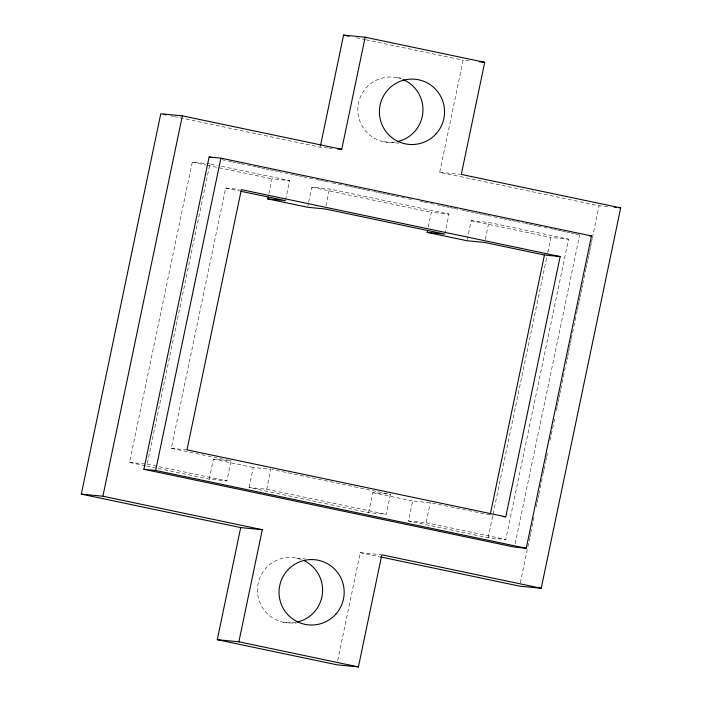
<?xml version="1.0" encoding="UTF-8"?>
<svg xmlns="http://www.w3.org/2000/svg" width="702" height="702" viewBox="0 0 702 702"><rect width="100%" height="100%" fill="white"/><g stroke="black" fill="none" stroke-linecap="round" stroke-linejoin="round"><path stroke-width="0.53" stroke-dasharray="3.51 2.63" d="M145.463 465.786L129.519 462.442L192.26 162.144L205.765 163.469M129.519 462.442L147.183 464.171L209.916 163.873L217.357 165.435M158.213 468.462L209.222 479.168L226.878 480.905L231.063 460.881L171.288 448.332L225.658 188.083L239.268 189.408M209.222 479.168L213.399 459.152L231.063 460.881M268.875 193.629L271.955 178.878L289.619 180.607L285.653 199.579M249.07 487.539L253.246 467.523L270.911 469.252L266.725 489.268L249.07 487.539L368.611 512.635L386.275 514.364L390.452 494.348L271.981 469.471M307.836 206.212L308.503 203.053M308.722 202L311.802 187.25L329.466 188.978L449.008 214.075L445.042 233.046M325.939 205.835L329.466 188.978M337.715 660.512L360.249 552.676L380.756 554.685M368.611 512.635L372.797 492.62L390.452 494.348M428.264 227.097L431.344 212.346L449.008 214.075M607.739 206.625L599.104 205.774L439.706 172.306L463.127 60.196L470.682 60.942M467.234 239.68L471.191 220.718L488.855 222.446L568.55 239.18L505.817 539.469L488.153 537.741L408.459 521.007L412.644 500.982L430.308 502.72L493.216 515.575M408.459 521.007L426.123 522.736L430.308 502.72M485.336 239.303L488.855 222.446M488.153 537.741L492.865 515.215M493.085 514.145L546.858 256.748M547.753 252.466L550.894 237.452L568.55 239.18M515.136 543.892L579.712 234.81M520.314 582.932L528.817 542.216M529.045 541.145L529.712 537.925M529.94 536.854L530.607 533.643M530.835 532.572L533.968 517.567M536.205 506.853L536.872 503.641M537.1 502.571L537.767 499.359M537.995 498.288L538.671 495.068M538.89 493.997L542.918 474.71M543.146 473.639L543.813 470.428M544.041 469.357L545.603 461.855M545.831 460.784L546.498 457.572M546.726 456.493L547.393 453.281M550.078 440.426L554.782 417.927M556.353 410.424L557.019 407.213M557.248 406.142L557.914 402.922M558.143 401.851L558.81 398.639M559.038 397.569L559.705 394.348M559.933 393.278L560.6 390.066M560.828 388.996L565.751 365.426M565.979 364.356L566.646 361.135M566.874 360.065L567.541 356.853M567.769 355.782L568.436 352.562M568.664 351.491L569.331 348.28M569.559 347.209L570.226 343.998M570.454 342.918L571.121 339.707M571.349 338.636L576.272 315.066M576.491 313.996L577.167 310.775M577.395 309.705L578.062 306.493M578.29 305.423L578.957 302.211M579.185 301.132L579.852 297.92M580.08 296.849L580.747 293.638M580.975 292.567L581.642 289.347M581.87 288.276L582.537 285.065M582.765 283.994L585.898 268.989M586.117 267.918L586.793 264.707M587.012 263.636L587.688 260.416M587.907 259.345L588.583 256.133M588.803 255.063L589.478 251.851M589.706 250.781L590.373 247.56M590.601 246.49L591.268 243.278M591.496 242.208L592.163 238.987M592.391 237.917L599.104 205.774M397.086 77.676L402.483 78.212M383.704 141.743L398.815 143.217M327.72 147.946L320.165 147.209L174.675 116.664M328.799 148.052L332.037 148.368M439.706 172.306L460.222 174.315M206.8 163.575L209.916 163.873M171.288 448.332L186.986 449.868M296.709 558.143L305.344 558.994M283.327 622.209L296.279 623.473M356.397 37.785L364.935 39.584M366.005 39.803L463.127 60.196M170.402 115.76L173.613 116.435M221.972 159.696L227.325 160.819M228.404 161.048L231.616 161.723M232.687 161.951L235.898 162.627M236.969 162.846L240.181 163.522M241.251 163.75L251.965 165.997M253.036 166.225L256.248 166.892M257.318 167.12L260.53 167.796M261.6 168.024L264.821 168.691M265.891 168.919L269.103 169.594M270.173 169.823L273.385 170.489M274.456 170.718L277.667 171.393M278.738 171.621L289.452 173.868M290.523 174.096L293.734 174.763M294.805 174.991L298.017 175.667M299.087 175.895L302.308 176.562M303.378 176.79L315.154 179.264M316.225 179.493L319.445 180.16M320.516 180.388L323.727 181.063M324.798 181.291L331.221 182.634M332.292 182.862L344.077 185.337M345.147 185.565L348.359 186.232M349.429 186.46L352.641 187.136M353.711 187.364L356.932 188.031M358.002 188.259L361.214 188.935M362.285 189.163L365.496 189.83M366.567 190.058L372.99 191.409M374.061 191.637L377.281 192.304M378.352 192.532L381.563 193.208M382.634 193.436L385.846 194.103M386.916 194.331L390.128 195.007M391.198 195.235L394.419 195.902M395.489 196.13L407.265 198.605M408.336 198.833L411.556 199.5M420.121 201.307L423.332 201.974M424.403 202.202L436.188 204.677M437.258 204.905L440.47 205.572M441.54 205.8L444.752 206.476M445.823 206.704L449.043 207.371M450.114 207.599L453.325 208.275M454.396 208.503L460.819 209.845M461.89 210.073L465.101 210.749M466.181 210.977L469.392 211.644M470.463 211.872L473.674 212.548M474.745 212.776L477.957 213.443M479.027 213.671L482.239 214.347M483.309 214.575L486.53 215.242M487.6 215.47L502.597 218.62M503.667 218.84L506.879 219.515M507.95 219.744L511.161 220.419M512.232 220.647L515.443 221.314M516.514 221.542L524.017 223.113M525.087 223.341L528.299 224.017M529.369 224.245L532.581 224.912M533.652 225.14L536.863 225.816M537.934 226.044L552.93 229.185M554.001 229.414L557.221 230.089M558.292 230.317L561.503 230.984M562.574 231.212L565.786 231.888M566.856 232.116L570.068 232.783M571.138 233.011L574.35 233.687M575.429 233.915L578.641 234.582M221.604 166.33L289.619 180.607M192.26 162.144L206.072 165.049M207.134 165.268L271.955 178.878M311.802 187.25L431.344 212.346M471.191 220.718L550.894 237.452M225.658 188.083L239.54 190.997M213.399 459.152L253.246 467.523M372.797 492.62L412.644 500.982M147.183 464.171L226.878 480.905M266.725 489.268L386.275 514.364M426.123 522.736L505.817 539.469M146.525 466.005L157.151 468.243M360.249 552.676L379.501 556.721M395.358 142.05A32.722 32.573 -84.4 0 1 357.959 106.722A32.722 32.573 -84.4 0 1 401.193 78.826M296.033 622.332A32.722 32.573 -84.4 0 1 257.704 586.117A32.722 32.573 -84.4 0 1 303.782 560.503"/><path stroke-width="1.05" d="M240.698 527.579L217.278 639.689L238.873 641.803L262.294 529.694L240.698 527.579L81.309 494.111L160.776 113.742L182.362 115.856L341.751 149.324L365.172 37.215L484.722 62.311L461.302 174.421L620.691 207.889L541.224 588.258L519.638 586.144L380.572 556.94M81.309 494.111L102.896 496.226L182.362 115.856M143.875 469.305L209.117 157.002L220.893 158.152L591.488 235.96L526.246 548.271L514.469 547.112L143.875 469.305L155.651 470.454L526.246 548.271M155.651 470.454L220.893 158.152M427.606 230.256L427.167 232.371L444.822 234.099L325.28 208.994L307.616 207.265L267.769 198.903L268.208 196.797M320.393 146.139L343.585 35.1L365.172 37.215M217.278 639.689L336.828 664.785L358.415 666.9L381.835 554.791L541.224 588.258M490.303 514.197L544.445 255.01L560.143 256.555L505.773 516.804L502.641 516.496M479.326 61.785L484.722 62.311M337.434 148.903L341.751 149.324M614.215 207.257L616.374 207.467M618.532 207.678L620.691 207.889M267.769 198.903L285.433 200.632L240.602 191.216M589.347 235.758L591.488 235.96M343.585 35.1L348.92 36.223M163.978 114.417L166.12 114.865M209.117 157.002L212.337 157.678M560.143 256.555L241.356 189.619L186.986 449.868L505.773 516.804M544.445 255.01L484.678 242.462L467.014 240.733L427.167 232.371M102.896 496.226L262.294 529.694M238.873 641.803L358.415 666.9M403.185 79.607A32.722 32.573 -84.4 0 1 397.464 141.646M304.729 560.968A32.722 32.573 -84.4 0 1 297.086 622.112M436.24 133.634A32.722 32.573 -84.4 0 0 418.673 79.791A32.722 32.573 -84.4 0 0 381.028 122.043A32.722 32.573 -84.4 0 0 436.24 133.634M335.872 614.101A32.722 32.573 -84.4 0 0 318.296 560.257A32.722 32.573 -84.4 0 0 280.651 602.509A32.722 32.573 -84.4 0 0 335.872 614.101"/></g></svg>
